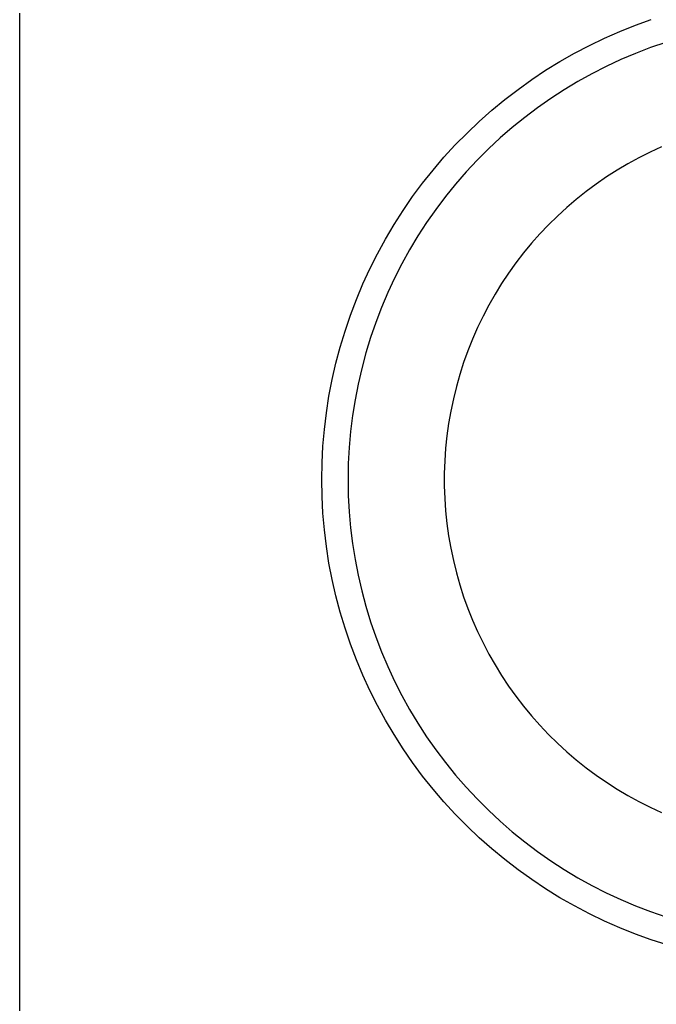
# Model space of a CAD drawing. Header units: millimetres. Extents: x -573 to 3430, y 0 to 3769.
# Drawn here: x 174.04 to 178.89, y 466.98 to 474.47 of the extents above; entities that cross this region are included whole.
import ezdxf

# ---------------------------------------------------------------- set-up
doc = ezdxf.new("R2010")
doc.units = ezdxf.units.MM
doc.layers.add('01 Basic thick', color=7, linetype='Continuous', lineweight=35)

msp = doc.modelspace()

# ---------------------------------------------------------------- linework, layer by layer
at = {"layer": '01 Basic thick', "lineweight": -3}
for p, q in [((174.039, 444.0704, -368.0535), (174.039, 475.874, -368.0535)), ((178.6083, 474.3844, -368.0535), (178.7269, 474.4318, -368.0535)), ((178.7269, 474.4318, -368.0535), (178.8471, 474.475, -368.0535)), ((178.4914, 474.333, -368.0535), (178.6083, 474.3844, -368.0535)), ((178.2632, 474.2182, -368.0535), (178.3763, 474.2776, -368.0535)), ((178.3763, 474.2776, -368.0535), (178.4914, 474.333, -368.0535)), ((178.9574, 474.3007, -368.0535), (178.8419, 474.261, -368.0535)), ((178.1522, 474.155, -368.0535), (178.2632, 474.2182, -368.0535)), ((178.7279, 474.2172, -368.0535), (178.6154, 474.1694, -368.0535)), ((178.8419, 474.261, -368.0535), (178.7279, 474.2172, -368.0535)), ((178.0435, 474.088, -368.0535), (178.1522, 474.155, -368.0535)), ((178.6154, 474.1694, -368.0535), (178.5047, 474.1178, -368.0535)), ((177.9371, 474.0172, -368.0535), (178.0435, 474.088, -368.0535)), ((178.3959, 474.0623, -368.0535), (178.289, 474.0031, -368.0535)), ((178.5047, 474.1178, -368.0535), (178.3959, 474.0623, -368.0535)), ((177.8333, 473.9429, -368.0535), (177.9371, 474.0172, -368.0535)), ((178.289, 474.0031, -368.0535), (178.1843, 473.9402, -368.0535)), ((177.732, 473.8649, -368.0535), (177.8333, 473.9429, -368.0535)), ((178.1843, 473.9402, -368.0535), (178.0819, 473.8737, -368.0535)), ((177.6336, 473.7836, -368.0535), (177.732, 473.8649, -368.0535)), ((178.0819, 473.8737, -368.0535), (177.9818, 473.8036, -368.0535)), ((177.538, 473.6989, -368.0535), (177.6336, 473.7836, -368.0535)), ((177.9818, 473.8036, -368.0535), (177.8842, 473.7301, -368.0535)), ((177.4453, 473.6109, -368.0535), (177.538, 473.6989, -368.0535)), ((177.8842, 473.7301, -368.0535), (177.7893, 473.6532, -368.0535)), ((177.3558, 473.5198, -368.0535), (177.4453, 473.6109, -368.0535)), ((177.7893, 473.6532, -368.0535), (177.6971, 473.573, -368.0535)), ((177.6971, 473.573, -368.0535), (177.6077, 473.4897, -368.0535)), ((177.2695, 473.4257, -368.0535), (177.3558, 473.5198, -368.0535)), ((177.6077, 473.4897, -368.0535), (177.5213, 473.4033, -368.0535)), ((178.8383, 473.4654, -368.0535), (178.7529, 473.4224, -368.0535)), ((178.9251, 473.5053, -368.0535), (178.8383, 473.4654, -368.0535)), ((177.1864, 473.3287, -368.0535), (177.2695, 473.4257, -368.0535)), ((177.5213, 473.4033, -368.0535), (177.438, 473.314, -368.0535)), ((178.6691, 473.3766, -368.0535), (178.587, 473.3279, -368.0535)), ((178.7529, 473.4224, -368.0535), (178.6691, 473.3766, -368.0535)), ((177.1068, 473.2288, -368.0535), (177.1864, 473.3287, -368.0535)), ((177.438, 473.314, -368.0535), (177.3579, 473.2218, -368.0535)), ((178.587, 473.3279, -368.0535), (178.5065, 473.2763, -368.0535)), ((177.0306, 473.1262, -368.0535), (177.1068, 473.2288, -368.0535)), ((178.5065, 473.2763, -368.0535), (178.4279, 473.2221, -368.0535)), ((177.3579, 473.2218, -368.0535), (177.281, 473.1268, -368.0535)), ((178.3512, 473.1651, -368.0535), (178.2765, 473.1056, -368.0535)), ((178.4279, 473.2221, -368.0535), (178.3512, 473.1651, -368.0535)), ((176.9581, 473.0211, -368.0535), (177.0306, 473.1262, -368.0535)), ((177.281, 473.1268, -368.0535), (177.2075, 473.0293, -368.0535)), ((178.2765, 473.1056, -368.0535), (178.2039, 473.0435, -368.0535)), ((176.8892, 472.9135, -368.0535), (176.9581, 473.0211, -368.0535)), ((177.2075, 473.0293, -368.0535), (177.1374, 472.9292, -368.0535)), ((178.2039, 473.0435, -368.0535), (178.1335, 472.9789, -368.0535)), ((177.1374, 472.9292, -368.0535), (177.0709, 472.8268, -368.0535)), ((178.1335, 472.9789, -368.0535), (178.0654, 472.9119, -368.0535)), ((176.8241, 472.8037, -368.0535), (176.8892, 472.9135, -368.0535)), ((178.0654, 472.9119, -368.0535), (177.9996, 472.8426, -368.0535)), ((176.7628, 472.6916, -368.0535), (176.8241, 472.8037, -368.0535)), ((177.0709, 472.8268, -368.0535), (177.0079, 472.722, -368.0535)), ((177.9996, 472.8426, -368.0535), (177.9362, 472.7711, -368.0535)), ((177.0079, 472.722, -368.0535), (176.9487, 472.6152, -368.0535)), ((177.9362, 472.7711, -368.0535), (177.8754, 472.6975, -368.0535)), ((176.7054, 472.5775, -368.0535), (176.7628, 472.6916, -368.0535)), ((177.8754, 472.6975, -368.0535), (177.8171, 472.6218, -368.0535)), ((176.6519, 472.4615, -368.0535), (176.7054, 472.5775, -368.0535)), ((176.9487, 472.6152, -368.0535), (176.8933, 472.5063, -368.0535)), ((177.8171, 472.6218, -368.0535), (177.7615, 472.5441, -368.0535)), ((176.8933, 472.5063, -368.0535), (176.8416, 472.3956, -368.0535)), ((177.7615, 472.5441, -368.0535), (177.7086, 472.4646, -368.0535)), ((176.6026, 472.3437, -368.0535), (176.6519, 472.4615, -368.0535)), ((177.7086, 472.4646, -368.0535), (177.6585, 472.3832, -368.0535)), ((176.5573, 472.2242, -368.0535), (176.6026, 472.3437, -368.0535)), ((176.8416, 472.3956, -368.0535), (176.7939, 472.2832, -368.0535)), ((177.6585, 472.3832, -368.0535), (177.6112, 472.3002, -368.0535)), ((176.7939, 472.2832, -368.0535), (176.7501, 472.1691, -368.0535)), ((177.6112, 472.3002, -368.0535), (177.5668, 472.2156, -368.0535)), ((176.5161, 472.1033, -368.0535), (176.5573, 472.2242, -368.0535)), ((177.5668, 472.2156, -368.0535), (177.5253, 472.1296, -368.0535)), ((176.4792, 471.981, -368.0535), (176.5161, 472.1033, -368.0535)), ((176.7501, 472.1691, -368.0535), (176.7103, 472.0536, -368.0535)), ((177.5253, 472.1296, -368.0535), (177.4869, 472.0421, -368.0535)), ((176.7103, 472.0536, -368.0535), (176.6746, 471.9368, -368.0535)), ((177.4869, 472.0421, -368.0535), (177.4515, 471.9534, -368.0535)), ((176.4465, 471.8576, -368.0535), (176.4792, 471.981, -368.0535)), ((177.4515, 471.9534, -368.0535), (177.4192, 471.8635, -368.0535)), ((176.6746, 471.9368, -368.0535), (176.643, 471.8188, -368.0535)), ((176.4181, 471.733, -368.0535), (176.4465, 471.8576, -368.0535)), ((176.643, 471.8188, -368.0535), (176.6155, 471.6998, -368.0535)), ((177.4192, 471.8635, -368.0535), (177.3899, 471.7725, -368.0535)), ((176.394, 471.6076, -368.0535), (176.4181, 471.733, -368.0535)), ((177.3899, 471.7725, -368.0535), (177.3639, 471.6806, -368.0535)), ((176.6155, 471.6998, -368.0535), (176.5922, 471.5798, -368.0535)), ((177.3639, 471.6806, -368.0535), (177.341, 471.5879, -368.0535)), ((176.3742, 471.4814, -368.0535), (176.394, 471.6076, -368.0535)), ((176.5922, 471.5798, -368.0535), (176.5731, 471.4592, -368.0535)), ((177.341, 471.5879, -368.0535), (177.3214, 471.4944, -368.0535)), ((176.3588, 471.3546, -368.0535), (176.3742, 471.4814, -368.0535)), ((176.5731, 471.4592, -368.0535), (176.5582, 471.3379, -368.0535)), ((177.3214, 471.4944, -368.0535), (177.305, 471.4003, -368.0535)), ((176.3478, 471.2274, -368.0535), (176.3588, 471.3546, -368.0535)), ((177.305, 471.4003, -368.0535), (177.2918, 471.3056, -368.0535)), ((176.5582, 471.3379, -368.0535), (176.5475, 471.2162, -368.0535)), ((177.2918, 471.3056, -368.0535), (177.2819, 471.2106, -368.0535)), ((176.3412, 471.0998, -368.0535), (176.3478, 471.2274, -368.0535)), ((176.5475, 471.2162, -368.0535), (176.5411, 471.0942, -368.0535)), ((177.2819, 471.2106, -368.0535), (177.2754, 471.1153, -368.0535)), ((176.339, 470.9721, -368.0535), (176.3412, 471.0998, -368.0535)), ((176.5411, 471.0942, -368.0535), (176.539, 470.9721, -368.0535)), ((177.2754, 471.1153, -368.0535), (177.2721, 471.0198, -368.0535)), ((177.2721, 471.0198, -368.0535), (177.2721, 470.9243, -368.0535)), ((176.3412, 470.8444, -368.0535), (176.339, 470.9721, -368.0535)), ((176.539, 470.9721, -368.0535), (176.5411, 470.8499, -368.0535)), ((177.2721, 470.9243, -368.0535), (177.2754, 470.8288, -368.0535)), ((176.3478, 470.7168, -368.0535), (176.3412, 470.8444, -368.0535)), ((176.5411, 470.8499, -368.0535), (176.5475, 470.7279, -368.0535)), ((177.2754, 470.8288, -368.0535), (177.2819, 470.7335, -368.0535)), ((176.3588, 470.5896, -368.0535), (176.3478, 470.7168, -368.0535)), ((176.5475, 470.7279, -368.0535), (176.5582, 470.6062, -368.0535)), ((177.2819, 470.7335, -368.0535), (177.2918, 470.6385, -368.0535)), ((176.5582, 470.6062, -368.0535), (176.5731, 470.485, -368.0535)), ((177.2918, 470.6385, -368.0535), (177.305, 470.5439, -368.0535)), ((176.3742, 470.4628, -368.0535), (176.3588, 470.5896, -368.0535)), ((177.305, 470.5439, -368.0535), (177.3214, 470.4498, -368.0535)), ((176.394, 470.3366, -368.0535), (176.3742, 470.4628, -368.0535)), ((176.5731, 470.485, -368.0535), (176.5922, 470.3643, -368.0535)), ((177.3214, 470.4498, -368.0535), (177.341, 470.3563, -368.0535)), ((176.4181, 470.2111, -368.0535), (176.394, 470.3366, -368.0535)), ((176.5922, 470.3643, -368.0535), (176.6155, 470.2444, -368.0535)), ((177.341, 470.3563, -368.0535), (177.3639, 470.2635, -368.0535)), ((176.6155, 470.2444, -368.0535), (176.643, 470.1254, -368.0535)), ((177.3639, 470.2635, -368.0535), (177.3899, 470.1716, -368.0535)), ((176.4465, 470.0866, -368.0535), (176.4181, 470.2111, -368.0535)), ((177.3899, 470.1716, -368.0535), (177.4192, 470.0807, -368.0535)), ((176.4792, 469.9631, -368.0535), (176.4465, 470.0866, -368.0535)), ((176.643, 470.1254, -368.0535), (176.6746, 470.0074, -368.0535)), ((177.4192, 470.0807, -368.0535), (177.4515, 469.9908, -368.0535)), ((176.6746, 470.0074, -368.0535), (176.7103, 469.8905, -368.0535)), ((176.5161, 469.8408, -368.0535), (176.4792, 469.9631, -368.0535)), ((177.4515, 469.9908, -368.0535), (177.4869, 469.902, -368.0535)), ((176.7103, 469.8905, -368.0535), (176.7501, 469.775, -368.0535)), ((177.4869, 469.902, -368.0535), (177.5253, 469.8146, -368.0535)), ((176.5573, 469.7199, -368.0535), (176.5161, 469.8408, -368.0535)), ((177.5253, 469.8146, -368.0535), (177.5668, 469.7285, -368.0535)), ((176.6026, 469.6005, -368.0535), (176.5573, 469.7199, -368.0535)), ((176.7501, 469.775, -368.0535), (176.7939, 469.661, -368.0535)), ((177.5668, 469.7285, -368.0535), (177.6112, 469.6439, -368.0535)), ((176.7939, 469.661, -368.0535), (176.8416, 469.5485, -368.0535)), ((177.6112, 469.6439, -368.0535), (177.6585, 469.5609, -368.0535)), ((176.6519, 469.4827, -368.0535), (176.6026, 469.6005, -368.0535)), ((177.6585, 469.5609, -368.0535), (177.7086, 469.4796, -368.0535)), ((176.7054, 469.3667, -368.0535), (176.6519, 469.4827, -368.0535)), ((176.8416, 469.5485, -368.0535), (176.8933, 469.4378, -368.0535)), ((177.7086, 469.4796, -368.0535), (177.7615, 469.4, -368.0535)), ((176.8933, 469.4378, -368.0535), (176.9487, 469.329, -368.0535)), ((176.7628, 469.2526, -368.0535), (176.7054, 469.3667, -368.0535)), ((176.9487, 469.329, -368.0535), (177.0079, 469.2221, -368.0535)), ((177.7615, 469.4, -368.0535), (177.8171, 469.3224, -368.0535)), ((176.8241, 469.1405, -368.0535), (176.7628, 469.2526, -368.0535)), ((177.8171, 469.3224, -368.0535), (177.8754, 469.2467, -368.0535)), ((177.0079, 469.2221, -368.0535), (177.0709, 469.1174, -368.0535)), ((177.8754, 469.2467, -368.0535), (177.9362, 469.173, -368.0535)), ((176.8892, 469.0306, -368.0535), (176.8241, 469.1405, -368.0535)), ((177.0709, 469.1174, -368.0535), (177.1374, 469.0149, -368.0535)), ((177.9362, 469.173, -368.0535), (177.9996, 469.1015, -368.0535)), ((177.9996, 469.1015, -368.0535), (178.0654, 469.0322, -368.0535)), ((176.9581, 468.9231, -368.0535), (176.8892, 469.0306, -368.0535)), ((178.0654, 469.0322, -368.0535), (178.1335, 468.9653, -368.0535)), ((177.1374, 469.0149, -368.0535), (177.2075, 468.9149, -368.0535)), ((178.1335, 468.9653, -368.0535), (178.2039, 468.9007, -368.0535)), ((177.0306, 468.8179, -368.0535), (176.9581, 468.9231, -368.0535)), ((177.2075, 468.9149, -368.0535), (177.281, 468.8173, -368.0535)), ((178.2039, 468.9007, -368.0535), (178.2765, 468.8386, -368.0535)), ((177.1068, 468.7154, -368.0535), (177.0306, 468.8179, -368.0535)), ((177.281, 468.8173, -368.0535), (177.3579, 468.7224, -368.0535)), ((178.2765, 468.8386, -368.0535), (178.3512, 468.779, -368.0535)), ((178.3512, 468.779, -368.0535), (178.4279, 468.7221, -368.0535)), ((177.1864, 468.6155, -368.0535), (177.1068, 468.7154, -368.0535)), ((177.3579, 468.7224, -368.0535), (177.438, 468.6302, -368.0535)), ((178.4279, 468.7221, -368.0535), (178.5065, 468.6678, -368.0535)), ((178.5065, 468.6678, -368.0535), (178.587, 468.6163, -368.0535)), ((177.2695, 468.5185, -368.0535), (177.1864, 468.6155, -368.0535)), ((177.438, 468.6302, -368.0535), (177.5213, 468.5408, -368.0535)), ((178.587, 468.6163, -368.0535), (178.6691, 468.5676, -368.0535)), ((177.3558, 468.4243, -368.0535), (177.2695, 468.5185, -368.0535)), ((177.5213, 468.5408, -368.0535), (177.6077, 468.4544, -368.0535)), ((178.6691, 468.5676, -368.0535), (178.7529, 468.5217, -368.0535)), ((178.7529, 468.5217, -368.0535), (178.8383, 468.4788, -368.0535)), ((177.6077, 468.4544, -368.0535), (177.6971, 468.3711, -368.0535)), ((178.8383, 468.4788, -368.0535), (178.9251, 468.4388, -368.0535)), ((177.4453, 468.3332, -368.0535), (177.3558, 468.4243, -368.0535)), ((177.6971, 468.3711, -368.0535), (177.7893, 468.291, -368.0535)), ((177.538, 468.2453, -368.0535), (177.4453, 468.3332, -368.0535)), ((177.7893, 468.291, -368.0535), (177.8842, 468.2141, -368.0535)), ((177.6336, 468.1606, -368.0535), (177.538, 468.2453, -368.0535)), ((177.8842, 468.2141, -368.0535), (177.9818, 468.1406, -368.0535)), ((177.732, 468.0792, -368.0535), (177.6336, 468.1606, -368.0535)), ((177.9818, 468.1406, -368.0535), (178.0819, 468.0705, -368.0535)), ((177.8333, 468.0013, -368.0535), (177.732, 468.0792, -368.0535)), ((178.0819, 468.0705, -368.0535), (178.1843, 468.004, -368.0535)), ((177.9371, 467.9269, -368.0535), (177.8333, 468.0013, -368.0535)), ((178.1843, 468.004, -368.0535), (178.289, 467.941, -368.0535)), ((178.0435, 467.8562, -368.0535), (177.9371, 467.9269, -368.0535)), ((178.289, 467.941, -368.0535), (178.3959, 467.8818, -368.0535)), ((178.1522, 467.7892, -368.0535), (178.0435, 467.8562, -368.0535)), ((178.3959, 467.8818, -368.0535), (178.5047, 467.8263, -368.0535)), ((178.2632, 467.726, -368.0535), (178.1522, 467.7892, -368.0535)), ((178.5047, 467.8263, -368.0535), (178.6154, 467.7747, -368.0535)), ((178.6154, 467.7747, -368.0535), (178.7279, 467.727, -368.0535)), ((178.3763, 467.6666, -368.0535), (178.2632, 467.726, -368.0535)), ((178.7279, 467.727, -368.0535), (178.8419, 467.6832, -368.0535)), ((178.8419, 467.6832, -368.0535), (178.9574, 467.6434, -368.0535)), ((178.4914, 467.6112, -368.0535), (178.3763, 467.6666, -368.0535)), ((178.6083, 467.5598, -368.0535), (178.4914, 467.6112, -368.0535)), ((178.7269, 467.5124, -368.0535), (178.6083, 467.5598, -368.0535)), ((178.8471, 467.4692, -368.0535), (178.7269, 467.5124, -368.0535)), ((178.9687, 467.4301, -368.0535), (178.8471, 467.4692, -368.0535))]:
    msp.add_line(p, q, dxfattribs=at)

doc.saveas('drawing.dxf')
